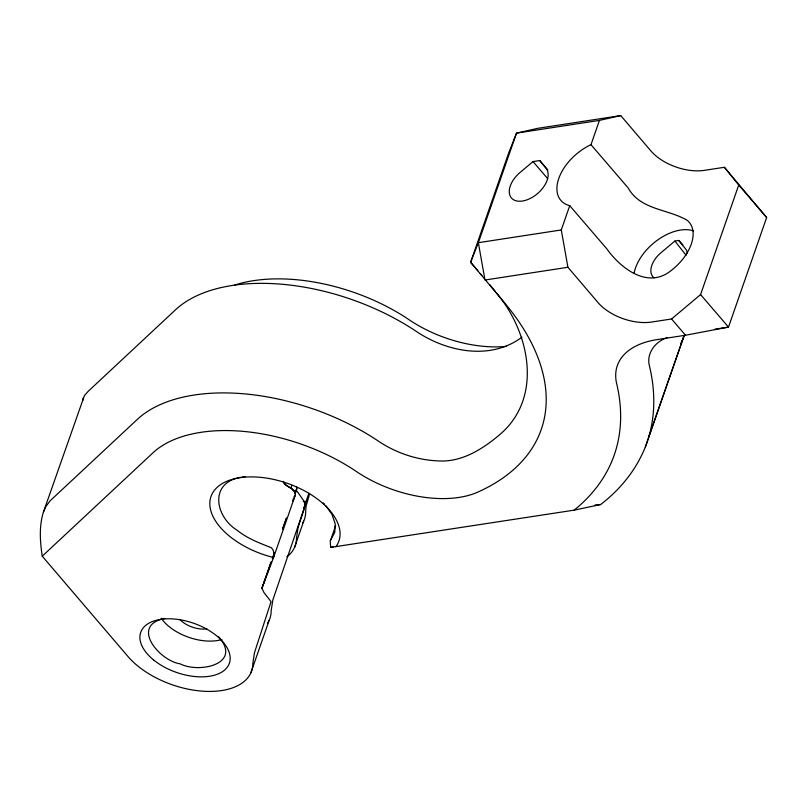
<?xml version="1.0" encoding="UTF-8"?>
<svg xmlns="http://www.w3.org/2000/svg" width="807" height="807" viewBox="0 0 807 807"><rect width="100%" height="100%" fill="white"/><g stroke="black" fill="none" stroke-linecap="round" stroke-linejoin="round"><path stroke-width="1.21" d="M303.261 501.48L304.209 501.48L304.905 503.669L304.683 502.075L304.945 504.304L304.683 502.075L296.996 491.13M304.905 503.669L304.209 501.48M521.988 337.124C490.969 360.527 447.663 352.074 417.33 332.091A169.42 93.995 19.2 0 0 175.533 309.777L88.397 391.123L84.422 395.581L43.427 512.092C38.938 526.346 40.068 541.638 42.246 556.194L128.041 656.585A70.471 39.099 19.2 0 0 204.272 691.286A70.471 39.099 19.2 0 0 252.833 663.445L254.457 652.762L271.051 601.639L263.96 592.56L261.922 588.273L273.381 558.01C274.34 554.56 274.138 550.303 271.374 547.721C259.501 543.061 247.255 538.491 237.208 530.3C214.783 516.45 209.053 482.304 241.222 477.25M83.121 398.113L82.909 400.262M273.381 558.01L295.342 494.963C295.624 487.872 285.285 487.7 283.217 481.497M326.048 505.918L331.97 514.372L335.187 523.682L334.774 532.358L330.214 540.932L330.678 547.398L574.15 510.145L600.61 504.536C625.526 485.602 644.843 458.487 651.128 427.528A395.571 219.484 19.2 0 0 649.544 366.348C645.903 353.789 655.244 341.432 667.036 337.78M293.052 499.947L292.8 500.976L294.02 498.282M309.595 493.945L306.055 506.282L305.661 511.749A70.471 39.099 19.2 0 1 302.575 523.299M296.502 487.862L296.532 486.792M293.284 499.21L293.566 498.343M294.02 497.001L294.303 496.164M330.729 539.893L335.672 525.609M271.061 562.096L261.922 588.273L271.051 562.197M282.682 528.777L286.414 518.074M295.14 493.077L296.381 489.516L295.11 493.46M303.513 508.672L308.91 493.208M250.866 672.856L269.205 620.179M294.515 547.489L303.684 521.161M724.383 167.291L738.728 185.025L700.577 294.585L671.555 318.987L651.572 322.054A40.229 22.314 19.2 0 1 597.402 301.838L567.916 267.278L561.289 229.955L569.742 205.674A41.561 24.997 -40.7 0 1 558.767 178.498A41.561 24.997 -40.7 0 1 590.986 144.675L599.44 120.394L620.744 115.583L650.23 150.142A40.229 22.314 19.2 0 0 704.4 170.358L724.383 167.291L766.65 217.527L728.499 327.087L685.516 335.238L657.12 339.596A93.854 52.072 19.2 0 0 616.699 383.789A368.759 204.605 19.2 0 1 618.172 440.824A361.586 200.62 19.2 0 1 574.15 510.145M648.636 437.404L684.023 335.894A388.792 215.721 19.2 0 1 682.722 339.313L680.553 343.974M645.328 447.007L684.023 335.904M272.292 558.646L274.37 552.714M282.662 529.019L286.394 518.346M295.271 493.42L297.168 488.114M43.427 512.092L45.717 506.735L50.246 500.683L137.382 419.337A169.42 93.995 19.2 0 1 379.179 441.651C396.499 453.1 416.916 459.929 437.676 460.878C460.888 462.613 481.9 449.67 498.958 435.276C543.777 398.234 529.755 332.01 496.204 292.608M295.342 494.963L294.494 497.102M290.742 488.225L292.023 485.34M42.246 556.194L152.977 452.808A142.597 79.116 19.2 0 1 356.512 471.591A93.854 52.072 19.2 0 0 477.905 492.068A284.246 157.708 19.2 0 0 502.721 300.678L470.622 262.285L508.773 152.725L516.51 133.135L537.805 128.323L620.744 115.583M533.024 161.571L520.081 172.456A22.798 13.709 -40.7 0 0 511.255 197.786A22.798 13.709 -40.7 0 0 537.331 193.771A22.798 13.709 -40.7 0 0 546.147 168.451L539.752 160.543L533.024 161.571L547.65 178.609M682.853 244.864L678.727 240.446L674.894 241.041L661.034 252.682A21.456 12.902 -40.7 0 0 654.053 277.81M286.878 556.709L288.613 555.408A70.471 39.099 19.2 0 0 296.492 538.087L298.116 527.395L306.761 500.764L272.796 600.085L271.172 610.768A70.471 39.099 19.2 0 1 267.44 623.357M164.789 618.434C129.614 625.405 159.393 660.812 180.102 663.828C199.178 673.633 242.846 664.191 218.556 636.693M330.678 547.398L333.19 546.874M242.261 477.078L245.409 476.564M599.44 120.394L516.51 133.135L478.349 242.695L470.622 262.285L477.885 270.728M561.289 229.955L478.349 242.695L484.977 280.019L567.916 267.278M715.063 329.155L728.499 327.087L700.577 294.585M594.91 505.061L600.61 504.536M292.679 489.264L294.373 491.251C291.529 486.924 285.184 486.5 283.156 481.365M323.254 502.932L324.636 504.325M738.728 185.025L766.65 217.527M590.986 144.675L628.199 188.001C640.375 209.951 667.752 208.922 687.05 220.2A41.561 24.997 -40.7 0 1 668.932 272.211C646.236 288.2 620.149 267.631 606.955 249L569.742 205.674M539.752 160.543L547.882 170.005M671.555 318.987L685.516 335.238M480.296 273.553L481.91 275.429M489.869 284.78L495.135 291.246M678.727 240.446L685.577 248.909A21.456 12.902 -40.7 0 1 687.372 253.287M674.894 241.041L686.111 255.325M304.955 502.569L304.36 501.793L304.965 503.225M292.951 489.637L293.244 490.252M206.864 628.824A20.78 11.53 19.2 0 1 179.87 619.504M221.935 639.487A40.229 22.314 19.2 0 1 161.229 618.253M273.512 557.496A67.707 37.566 19.2 0 1 210.415 498.514A67.707 37.566 19.2 0 1 290.964 484.644A67.707 37.566 19.2 0 1 335.863 546.753M634.171 272.927A41.561 24.997 -40.7 0 1 657.937 239.79A41.561 24.997 -40.7 0 1 693.556 230.893M506.282 346.405A93.854 52.072 19.2 0 1 409.331 319.895A142.597 79.116 19.2 0 0 234.585 285.073M153.471 659.844A46.927 26.036 19.2 0 0 228.764 664.716A46.927 26.036 19.2 0 0 172.89 618.929A46.927 26.036 19.2 0 0 153.471 659.844"/></g></svg>
